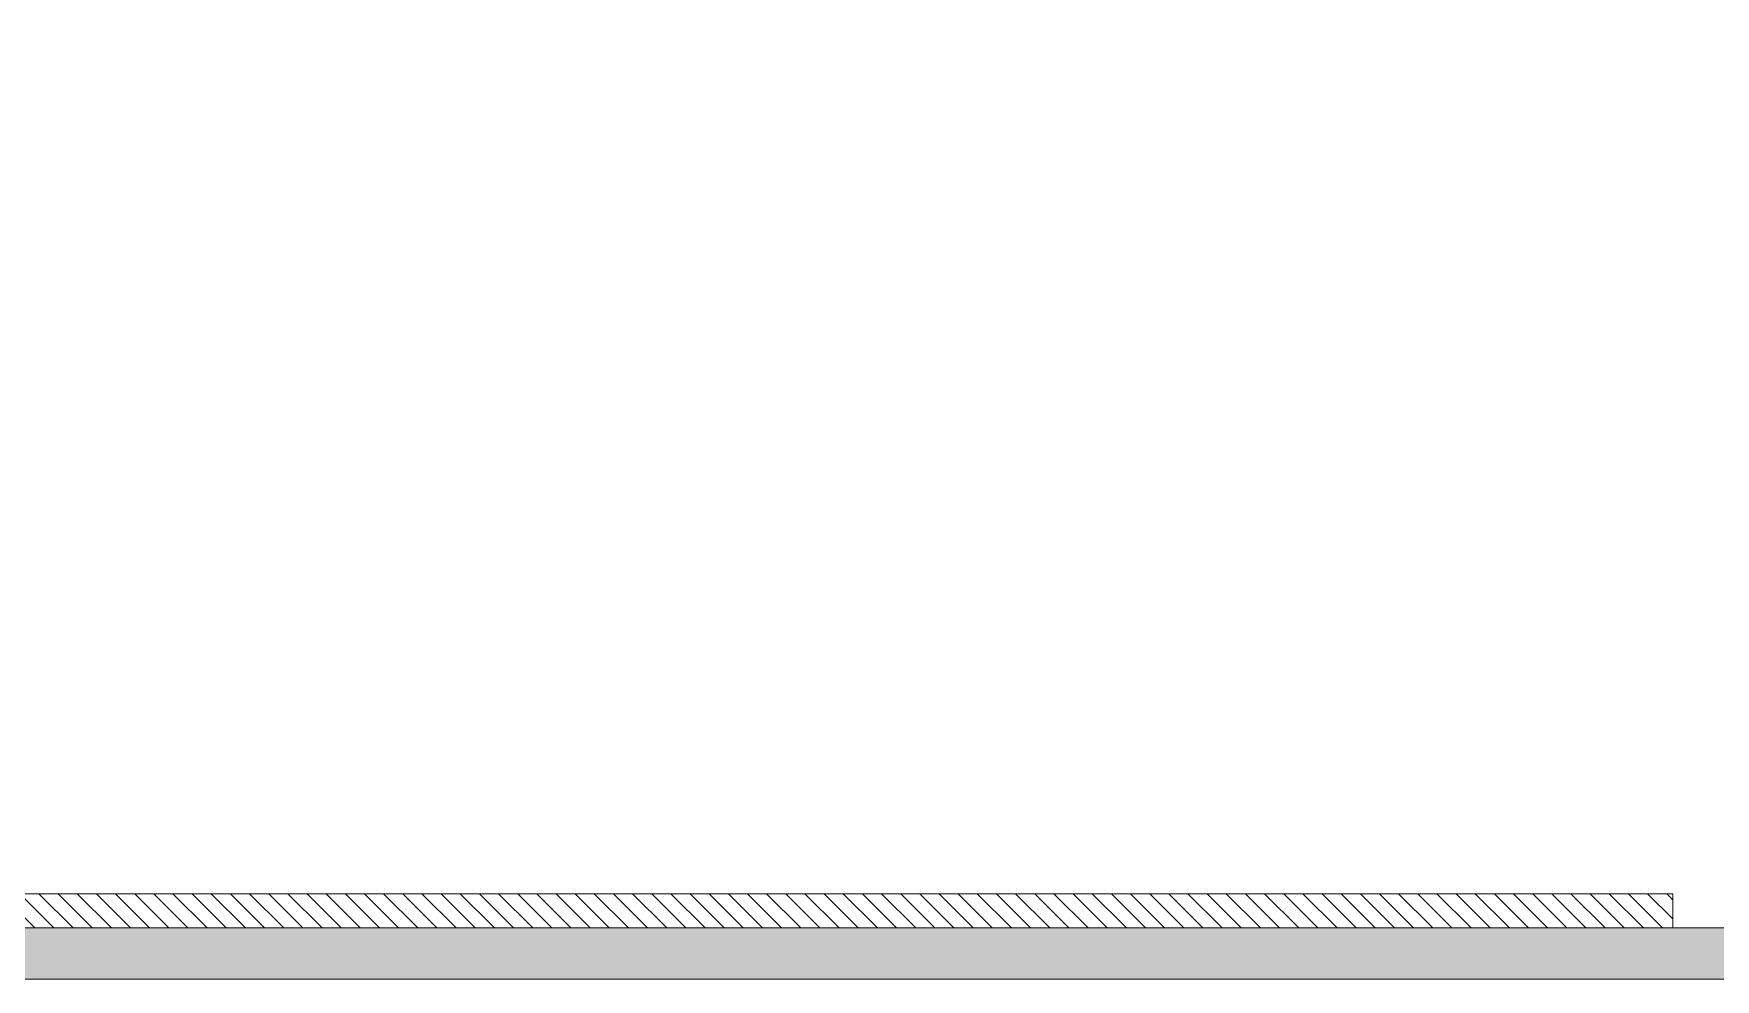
# Model space of a CAD drawing. Header units: millimetres. Extents: x -162958 to 167200, y -450 to 146301.
# Drawn here: x 23042 to 32900, y -2 to 5542 of the extents above; entities that cross this region are included whole.
import ezdxf

# ---------------------------------------------------------------- set-up
doc = ezdxf.new("R2010")
doc.units = ezdxf.units.MM
doc.linetypes.add('Xr_MB nha xuong CM2$0$DASHED', pattern=[0.75, 0.5, -0.25])
for name, color, linetype, lineweight in [('CJSC.8-Cua', 15, 'Continuous', 5), ('Xr_MB nha xuong CM2$0$A-Solid-Wall H', 9, 'Continuous', 18), ('Xr_MB nha xuong CM2$0$A-Solid-WallC', 2, 'Continuous', 5), ('Xr_MB nha xuong CM2$0$A-Solid-WallL', 6, 'Continuous', 5), ('Xr_MB nha xuong CM2$0$CJSC.4-Net manh', 8, 'Continuous', 5)]:
    doc.layers.add(name, color=color, linetype=linetype, lineweight=lineweight)

# ---------------------------------------------------------------- blocks, each defined once
blk = doc.blocks.new('Xr_MB nha xuong CM2$0$20261F 幕墙')
at = {"layer": 'Xr_MB nha xuong CM2$0$A-Solid-Wall H'}
h = blk.add_hatch(dxfattribs=at)
h.set_pattern_fill('GOST_WOOD', color=256, scale=25, angle=-90)
h.paths.add_polyline_path([(3161903.3, 2297633.7), (3161903.3, 2258333.7), (3205053.3, 2258333.7), (3205053.3, 2262033.5), (3205353.3, 2262033.5), (3205353.3, 2258033.7), (3161603.3, 2258033.7), (3161603.3, 2297633.7)])
h = blk.add_hatch(dxfattribs=at)
h.set_pattern_fill('ANSI31', color=256, scale=25, angle=-90)
h.paths.add_polyline_path([(3162103.3, 2258333.7), (3194253.3, 2258333.7), (3194253.3, 2258533.7), (3162103.3, 2258533.7)])
at = {"layer": 'Xr_MB nha xuong CM2$0$A-Solid-WallC', "linetype": 'ByBlock', "lineweight": 0, "ltscale": 0.1}
blk.add_lwpolyline([(3162103.3, 2258333.7), (3194253.3, 2258333.7), (3194253.3, 2258533.7), (3162103.3, 2258533.7)], close=True, dxfattribs=at)
at = {"layer": 'Xr_MB nha xuong CM2$0$A-Solid-WallL'}
blk.add_lwpolyline([(3161903.3, 2297633.7), (3161903.3, 2258333.7), (3205053.3, 2258333.7), (3205053.3, 2262033.5), (3205353.3, 2262033.5), (3205353.3, 2258033.7), (3161603.3, 2258033.7), (3161603.3, 2297633.7)], close=True, dxfattribs=at)

msp = doc.modelspace()

# ---------------------------------------------------------------- block references
at = {"layer": 'CJSC.8-Cua'}
msp.add_blockref('Xr_MB nha xuong CM2$0$20261F 幕墙', (-3161603.5, -2258033.7), dxfattribs=at)

# ---------------------------------------------------------------- next in the draw order: linework, layer by layer
at = {"layer": 'Xr_MB nha xuong CM2$0$CJSC.4-Net manh', "linetype": 'Xr_MB nha xuong CM2$0$DASHED', "ltscale": 2000, "const_width": 3}
msp.add_lwpolyline([(-0.2, -0.2), (165999.8, -0.2), (165999.8, 146299.9), (-0.2, 146299.9)], close=True, dxfattribs=at)

doc.saveas('drawing.dxf')
